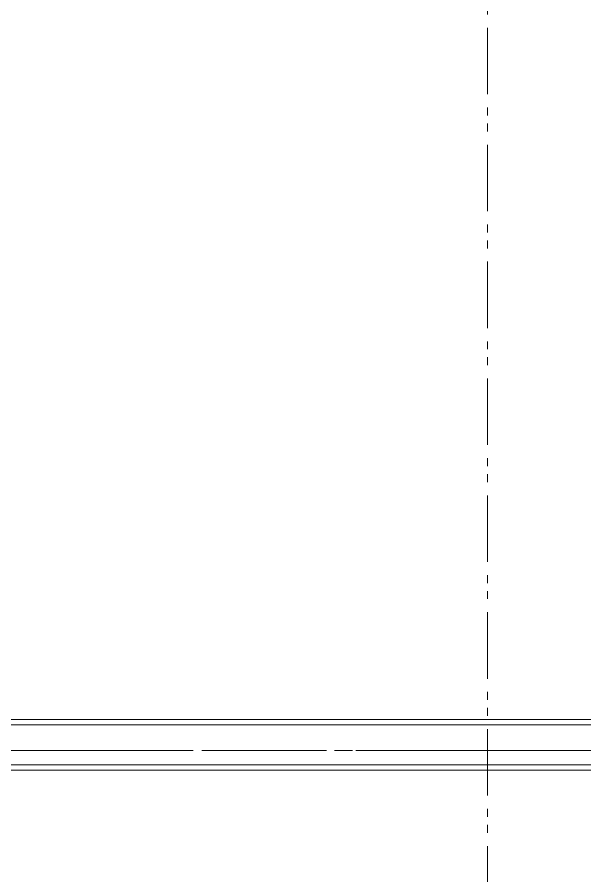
# Model space of a CAD drawing. Units: millimetres at full size. Extents: x -12803 to 120774, y -9413 to 101127.
# Drawn here: x 102212 to 103494, y 8513 to 10453 of the extents above; entities that cross this region are included whole.
import ezdxf

# ---------------------------------------------------------------- set-up
doc = ezdxf.new("R2010")
doc.units = ezdxf.units.MM
doc.header["$LTSCALE"] = 30
doc.linetypes.add('CHAIN2', pattern=[12, 9, -1, 1, -1])
doc.linetypes.add('DOUBLE_CHAIN1', pattern=[8.8, 5, -1, 0.6, -0.6, 0.6, -1])
doc.layers.add('0-0_NoName', color=7, linetype='Continuous')
for name, color, linetype, lineweight in [('2-0_通芯', 7, 'DOUBLE_CHAIN1', 15), ('2-2_間仕切り芯', 7, 'DOUBLE_CHAIN1', 15), ('2-3_間仕切り', 7, 'Continuous', 15), ('3-2_AIHO08-壁芯', 7, 'CHAIN2', 15)]:
    doc.layers.add(name, color=color, linetype=linetype, lineweight=lineweight)

# ---------------------------------------------------------------- blocks, each defined once
blk = doc.blocks.new('グループ部品-732')
at = {"layer": '2-2_間仕切り芯'}
blk.add_line((83968.72, 8796.41), (114317.38, 8796.41), dxfattribs=at)
at = {"layer": '2-3_間仕切り'}
for p, q in [((98629.36, 8866.41), (103554.36, 8866.41)), ((98629.36, 8853.91), (103566.86, 8853.91)), ((98629.36, 8763.91), (113381.86, 8763.91)), ((98629.36, 8751.41), (113394.36, 8751.41))]:
    blk.add_line(p, q, dxfattribs=at)
at = {"layer": '3-2_AIHO08-壁芯'}
blk.add_line((113349.36, 8796.41), (84974.36, 8796.41), dxfattribs=at)
blk = doc.blocks.new('グループ部品-763')
at = {"layer": '3-2_AIHO08-壁芯'}
blk.add_line((113349.36, 8796.41), (84974.36, 8796.41), dxfattribs=at)

msp = doc.modelspace()

# ---------------------------------------------------------------- linework, layer by layer
at = {"layer": '2-0_通芯'}
msp.add_line((103274.36, 24156.41), (103274.36, 509.49), dxfattribs=at)

# ---------------------------------------------------------------- block references
at = {"layer": '0-0_NoName'}
for name in ['グループ部品-732', 'グループ部品-763']:
    msp.add_blockref(name, (0, 0), dxfattribs=at)

doc.saveas('drawing.dxf')
